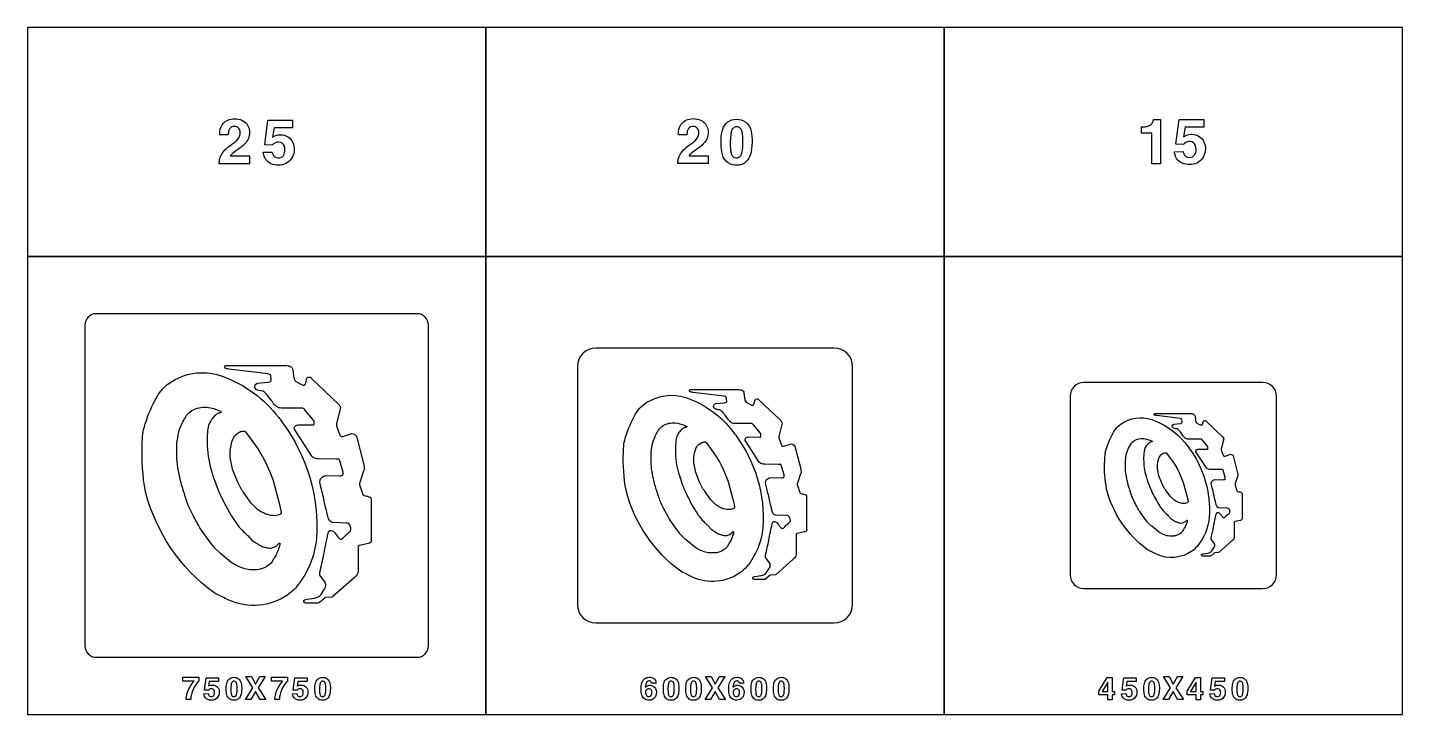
# Model space of a CAD drawing. Extents: x 0 to 3000, y 0 to 1500.
import ezdxf

# ---------------------------------------------------------------- set-up
doc = ezdxf.new("R2010")
doc.units = 0
doc.header["$MEASUREMENT"] = 0

msp = doc.modelspace()

# ---------------------------------------------------------------- linework, layer by layer
for points in [[(0.0003, 1000), (1000, 1000), (1000, 1500), (0.0003, 1500)], [(1000, 1000), (2000, 1000), (2000, 1500), (1000, 1500)], [(2000, 1000), (3000, 1000), (3000, 1500), (2000, 1500)], [(0.0001, 0.0001), (1000, 0.0001), (1000, 1000), (0.0001, 1000)], [(1000, 0.0001), (2000, 0.0001), (2000, 1000), (1000, 1000)], [(2000, 0.0001), (3000, 0.0001), (3000, 1000), (2000, 1000)], [(475.715, 32.7937), (491.718, 58.3466), (476.395, 82.7937), (488.63, 82.7937), (497.634, 66.2455), (506.829, 82.7937), (518.851, 82.7937), (503.337, 58.3466), (519.933, 32.7937), (507.279, 32.7937), (497.634, 50.2898), (487.627, 32.7937)], [(1478.42, 32.7948), (1494.42, 58.3477), (1479.1, 82.7948), (1491.33, 82.7948), (1500.34, 66.2466), (1509.53, 82.7948), (1521.55, 82.7948), (1506.04, 58.3477), (1522.64, 32.7948), (1509.98, 32.7948), (1500.34, 50.2908), (1490.33, 32.7948)], [(2337.67, 51.2623), (2355.75, 80.5514), (2366.36, 80.5514), (2366.36, 50.3066), (2371.76, 50.3066), (2371.76, 42.7), (2366.36, 42.7), (2366.36, 32.2497), (2356.86, 32.2497), (2356.86, 42.7), (2337.67, 42.7)], [(2356.86, 70.82), (2344.86, 50.3066), (2356.86, 50.3066)], [(2477.84, 32.7948), (2493.84, 58.3477), (2478.52, 82.7948), (2490.76, 82.7948), (2499.76, 66.2466), (2508.95, 82.7948), (2520.98, 82.7948), (2505.46, 58.3477), (2522.06, 32.7948), (2509.41, 32.7948), (2499.76, 50.2908), (2489.75, 32.7948)], [(2530.52, 51.2624), (2548.6, 80.5515), (2559.21, 80.5515), (2559.21, 50.3066), (2564.61, 50.3066), (2564.61, 42.7), (2559.21, 42.7), (2559.21, 32.2498), (2549.71, 32.2498), (2549.71, 42.7), (2530.52, 42.7)], [(2549.71, 70.8201), (2537.71, 50.3066), (2549.71, 50.3066)]]:
    msp.add_lwpolyline(points, close=True)
for points in [[(418.422, 1202.63, -0.0640343), (418.928, 1211.01, -0.161687), (433.256, 1235.22, -0.0283718), (449.985, 1248.18, 0.0545111), (458.342, 1255.35, 0.192461), (464.329, 1271.16, 0.234238), (458.895, 1281.72, 0.196223), (448.769, 1283.63, 0.252425), (440.001, 1276.76, 0.0856617), (438.343, 1269.95, 0.0202329), (438.058, 1265.27), (419.402, 1265.27, -0.0983795), (421.819, 1281.8, -0.245047), (440.286, 1299.05, -0.207102), (471.075, 1295.71, -0.233443), (484.06, 1274.78, -0.20961), (476.793, 1249.11, -0.0785124), (463.223, 1236.52, 0.0107372), (448.895, 1226.2, 0.0665092), (442.545, 1219.79), (484.344, 1219.79), (484.344, 1202.63)], [(514.481, 1227.42), (533.264, 1228.13, 0.0452719), (535.823, 1221.64, 0.0567733), (537.719, 1218.89, 0.070207), (539.488, 1217.5, 0.264984), (553.895, 1216.74, 0.20748), (560.862, 1225.98, 0.147389), (560.404, 1241.2, 0.308532), (548.651, 1249.76, 0.215743), (536.74, 1245.67, 0.028781), (534.591, 1243.17), (517.546, 1243.98), (524.67, 1297.85), (578.286, 1297.85), (578.286, 1281.1), (538.114, 1281.1), (534.528, 1260.29, -0.0211252), (539.694, 1263.31, -0.121371), (553.026, 1265.65, -0.244671), (576.943, 1252.87, -0.173069), (581.572, 1229.22, -0.256779), (563.5, 1202.82, -0.199585), (531.684, 1202.4, -0.245625), (515.571, 1221.95, -0.0170062)], [(1419.16, 1202.77, -0.0640343), (1419.66, 1211.15, -0.161687), (1433.99, 1235.37, -0.0283718), (1450.72, 1248.32, 0.0545111), (1459.08, 1255.49, 0.192461), (1465.07, 1271.31, 0.234238), (1459.63, 1281.86, 0.196223), (1449.5, 1283.77, 0.252425), (1440.74, 1276.9, 0.0856617), (1439.08, 1270.09, 0.0202329), (1438.79, 1265.41), (1420.14, 1265.41, -0.0983795), (1422.55, 1281.94, -0.245047), (1441.02, 1299.19, -0.207102), (1471.81, 1295.86, -0.233443), (1484.8, 1274.92, -0.20961), (1477.53, 1249.25, -0.0785124), (1463.96, 1236.66, 0.0107372), (1449.63, 1226.34, 0.0665092), (1443.28, 1219.93), (1485.08, 1219.93), (1485.08, 1202.77)], [(1513.14, 1247.83, -0.0563084), (1515.56, 1272.96, -0.130301), (1524.44, 1290.48, -0.174843), (1541.17, 1299.05, -0.147552), (1562.41, 1296.39, -0.192146), (1577.14, 1279.13, -0.0833996), (1580.83, 1256.31, -0.0545507), (1578.83, 1228, -0.116773), (1571.2, 1210.37, -0.221099), (1549.25, 1199.3, -0.162564), (1528.67, 1204.31, -0.174743), (1516.16, 1222.47, -0.0640867), (1513.17, 1245.95)], [(2430.38, 1282.79), (2435.62, 1282.79, 0.0261527), (2438.02, 1283.06, 0.0824327), (2447.96, 1285.95, 0.211118), (2455.97, 1295.44, 0.0230957), (2457.03, 1299.41), (2472.27, 1299.41), (2472.27, 1202.61), (2452.82, 1202.61), (2452.82, 1269.42), (2430.38, 1269.42)], [(2502.41, 1228.59), (2521.19, 1229.3, 0.0452719), (2523.75, 1222.8, 0.0567733), (2525.65, 1220.06, 0.070207), (2527.41, 1218.67, 0.264984), (2541.82, 1217.91, 0.20748), (2548.79, 1227.15, 0.147389), (2548.33, 1242.36, 0.308532), (2536.58, 1250.92, 0.215743), (2524.67, 1246.83, 0.028781), (2522.52, 1244.34), (2505.47, 1245.14), (2512.6, 1299.01), (2566.21, 1299.01), (2566.21, 1282.27), (2526.04, 1282.27), (2522.45, 1261.46, -0.0211252), (2527.62, 1264.48, -0.121371), (2540.95, 1266.82, -0.244671), (2564.87, 1254.04, -0.173069), (2569.5, 1230.39, -0.256779), (2551.43, 1203.99, -0.199585), (2519.61, 1203.56, -0.245625), (2503.5, 1223.12, -0.0170062)], [(1533.69, 1235.62, 0.0124589), (1533.9, 1233.09, 0.0668192), (1536.14, 1222.93, 0.615362), (1556.51, 1220.69, 0.0726881), (1558.69, 1225.9, 0.0588562), (1560.57, 1240.82, 0.0389037), (1559.92, 1267.61, 0.084671), (1557.28, 1276.95, 0.156013), (1552.7, 1281.81, 0.143208), (1546.41, 1283, 0.172584), (1540.11, 1280.52, 0.132565), (1536.13, 1274.29, 0.0498315), (1534.31, 1265.6, 0.0368731)], [(150, 125), (850, 125, 0.414213), (875, 150), (875, 850, 0.414213), (850, 875), (150, 875, 0.414213), (125, 850), (125, 150, 0.414213)], [(1240, 200), (1760, 200, 0.414213), (1800, 240), (1800, 760, 0.414213), (1760, 800), (1240, 800, 0.414213), (1200, 760), (1200, 240, 0.414213)], [(561.708, 761.981, -0.0159612), (568.906, 761.43, -0.174871), (577.071, 757.31, -0.116091), (579.069, 752.633), (580.647, 739.285, 0.0145078), (581.646, 733.216, 0.170503), (585.476, 726.953), (600.764, 719.139, 0.176461), (604.078, 719.203, 0.130603), (606.305, 721.596), (608.504, 731.048), (608.674, 732.513, -0.225512), (610.723, 735.481, -0.217842), (616.98, 736.303, -0.189022), (618.908, 734.608), (679.126, 677.167, -0.0838113), (683.164, 670.027), (674.813, 637.264, 0.114897), (674.088, 630.229), (681.52, 609.794, 0.276451), (684.318, 607.268, 0.101224), (688.123, 607.345), (707.932, 613.628, -0.255219), (717.687, 607.405), (733.74, 545.251, -0.0295591), (734.835, 538.362, -0.126758), (733.703, 533.004, 0.00493718), (733.112, 531.777), (724.918, 506.822, 0.0738714), (724.269, 503.343, 0.0723804), (724.531, 501.66, -0.0208688), (729.86, 484.537, 0.268678), (737.471, 477.47, 0.0122116), (742.429, 476.395, -0.0983999), (747.508, 474.24, -0.241301), (749.844, 469.523), (750.006, 381.662), (750.086, 378.885, -0.293649), (747.754, 374.655, -0.0682732), (743.72, 373.224), (723.728, 368.93, 0.110965), (722.499, 368.126, 0.151171), (721.479, 365.552, 0.0121806), (721.371, 363.755), (721.384, 314.186), (721.375, 311.772, -0.207348), (715.205, 300.432, 0.0055861), (713.003, 298.752), (666.524, 257.351, -0.012859), (664.621, 256.373), (651.078, 255.478, 0.0404774), (649.154, 254.734), (637.268, 244.41, -0.0763346), (634.187, 243.21), (607.929, 243.048, -0.0171745), (606.588, 243.198, -0.315118), (602.879, 246.839, -0.177229), (603.016, 248.851, -0.178828), (604.94, 250.548, -0.0756298), (609.982, 251.691), (626.289, 254.291, 0.180121), (640.54, 262.321), (647.114, 272.682, 0.033176), (648.75, 275.324, 0.211372), (650.049, 287.191), (639.708, 301.184), (638.967, 302.086, -0.178218), (637.547, 306.036, -0.027567), (638.121, 310.982, 0.0085496), (646.548, 350.256, -0.00737105), (656.103, 395.594, -0.105105), (657.96, 400.381, -0.307772), (662.073, 401.96, -0.180222), (670.416, 396.827, -0.0122423), (676.228, 388.66, 0.120917), (682.361, 383.108, 0.135992), (684.035, 382.779, 0.13508), (686.749, 383.948, 0.0192266), (690.508, 387.369, -0.042544), (702.574, 398.742, 0.183666), (705.492, 402.994, 0.217637), (702.936, 413.741, 0.242893), (695.288, 418.122), (666.778, 419.054), (665.458, 419.104, -0.219831), (658.001, 424.757, -0.0722462), (654.7, 435.1, -0.0174162), (648.347, 461.963, 0.0136087), (640.128, 496.094, -0.113606), (638.209, 511.118, -0.131638), (639.716, 514.919, -0.0814002), (645.053, 519.561, -0.0793709), (651.273, 521.567), (681.499, 521.247, 0.0435676), (685.296, 521.515, 0.16544), (688.077, 522.984, 0.181426), (689.085, 526.383, 0.0352164), (688.727, 529.068), (680.737, 555.786, 0.306344), (677.444, 557.807), (675.625, 557.745), (673.222, 557.782), (634.708, 558.375), (631.423, 558.424, -0.123505), (625.336, 560.148, -0.0780799), (620.631, 564.051), (584.548, 619.383), (582.375, 622.966, -0.221321), (582.087, 626.64, -0.21519), (587.312, 631.612, -0.0262376), (590.776, 632.455), (622.634, 632.233, 0.0699767), (623.9, 632.268, 0.230326), (624.89, 633.019, 0.0776188), (625.344, 634.341, 0.107079), (624.628, 641.664), (623.671, 642.93), (604.594, 666.009, 0.00840389), (603.616, 667.178, 0.178762), (600.618, 668.768, 0.012974), (596.701, 669.062), (553.186, 668.985, -0.153922), (542.96, 672.448, -0.0674168), (535.491, 680.623, 0.0388582), (523.593, 696.555, 0.062512), (515.932, 705.018, 0.116619), (513.255, 706.315, 0.0481372), (508.218, 706.753, -0.224422), (496.893, 712.182, -0.256483), (495.836, 717.278, -0.20989), (502.039, 723.613), (525.729, 725.755, 0.102434), (530.033, 727.005, 0.280452), (531.928, 730.145), (530.812, 740.122, 0.213749), (528.285, 742.703, 0.0429005), (525.191, 743.459), (439.606, 754.233, -0.0259218), (435.235, 754.803, -0.116654), (431.354, 756.382, -0.240721), (430.176, 758.67, -0.126756), (431.017, 761.142, -0.116305), (432.358, 761.981)], [(567.798, 261.444, -0.26546), (439.012, 249.834, -0.0129182), (423.586, 257.497, -0.0154825), (406.443, 266.081, -0.173395), (257.301, 486.84, -0.0552044), (250.337, 589.831, -0.0819564), (256.87, 634.587, -0.0518741), (282.567, 693.673, -0.155928), (322.336, 731.32, -0.235429), (433.869, 734.868, -0.145561), (553.869, 640.447), (556.443, 637.027, -0.178281), (630.585, 384.793, -0.149025), (586.656, 278.514, -0.0549846)], [(2305, 275), (2695, 275, 0.414213), (2725, 305), (2725, 695, 0.414213), (2695, 725), (2305, 725, 0.414213), (2275, 695), (2275, 305, 0.414213)], [(1554.24, 309.155, -0.26546), (1451.21, 299.867, -0.0129182), (1438.87, 305.997, -0.0154825), (1425.16, 312.865, -0.173395), (1305.84, 489.472, -0.0552044), (1300.27, 571.865, -0.0819564), (1305.5, 607.67, -0.0518741), (1326.06, 654.939, -0.155928), (1357.87, 685.056, -0.235429), (1447.1, 687.894, -0.145561), (1543.1, 612.358), (1545.16, 609.622, -0.178281), (1604.47, 407.835, -0.149025), (1569.33, 322.811, -0.0549846)], [(1549.36, 709.585, -0.0159612), (1555.12, 709.144, -0.174871), (1561.65, 705.848, -0.116091), (1563.25, 702.106), (1564.51, 691.428, 0.0145078), (1565.31, 686.573, 0.170503), (1568.38, 681.563), (1580.61, 675.311, 0.176461), (1583.26, 675.362, 0.130603), (1585.04, 677.277), (1586.8, 684.838), (1586.94, 686.01, -0.225512), (1588.58, 688.385, -0.217842), (1593.58, 689.043, -0.189022), (1595.12, 687.687), (1643.3, 641.733, -0.0838113), (1646.53, 636.021), (1639.85, 609.811, 0.114897), (1639.27, 604.183), (1645.21, 587.836, 0.276451), (1647.45, 585.815, 0.101225), (1650.5, 585.876), (1666.34, 590.902, -0.255219), (1674.15, 585.924), (1686.99, 536.201, -0.0295591), (1687.87, 530.69, -0.126758), (1686.96, 526.403, 0.00493718), (1686.49, 525.421), (1679.93, 505.458, 0.0738714), (1679.41, 502.674, 0.0723804), (1679.62, 501.328, -0.0208688), (1683.89, 487.629, 0.268678), (1689.97, 481.976, 0.0122116), (1693.94, 481.116, -0.0983999), (1698, 479.392, -0.241301), (1699.87, 475.618), (1700, 405.329), (1700.07, 403.108, -0.293649), (1698.2, 399.724, -0.0682732), (1694.97, 398.579), (1678.98, 395.144, 0.110965), (1678, 394.501, 0.151171), (1677.18, 392.441, 0.0121806), (1677.09, 391.004), (1677.1, 351.349), (1677.1, 349.417, -0.207348), (1672.16, 340.346, 0.0055861), (1670.4, 339.001), (1633.22, 305.881, -0.012859), (1631.69, 305.099), (1620.86, 304.382, 0.0404774), (1619.32, 303.787), (1609.81, 295.528, -0.0763347), (1607.35, 294.568), (1586.34, 294.439, -0.0171745), (1585.27, 294.558, -0.315118), (1582.3, 297.471, -0.177229), (1582.41, 299.081, -0.178828), (1583.95, 300.438, -0.0756298), (1587.98, 301.353), (1601.03, 303.432, 0.180121), (1612.43, 309.856), (1617.69, 318.146, 0.033176), (1619, 320.259, 0.211372), (1620.04, 329.753), (1611.76, 340.948), (1611.17, 341.669, -0.178218), (1610.03, 344.828, -0.027567), (1610.49, 348.786, 0.0085496), (1617.24, 380.205, -0.00737105), (1624.88, 416.475, -0.105105), (1626.36, 420.305, -0.307772), (1629.66, 421.568, -0.180222), (1636.33, 417.462, -0.0122423), (1640.98, 410.928, 0.120917), (1645.89, 406.487, 0.135992), (1647.22, 406.223, 0.13508), (1649.4, 407.158, 0.0192266), (1652.4, 409.895, -0.042544), (1662.06, 418.993, 0.183666), (1664.39, 422.395, 0.217637), (1662.35, 430.993, 0.242893), (1656.23, 434.497), (1633.42, 435.243), (1632.36, 435.283, -0.219831), (1626.4, 439.806, -0.0722461), (1623.76, 448.08, -0.0174162), (1618.67, 469.571, 0.0136087), (1612.1, 496.875, -0.113606), (1610.56, 508.894, -0.131638), (1611.77, 511.935, -0.0814002), (1616.04, 515.648, -0.0793709), (1621.02, 517.253), (1645.2, 516.998, 0.0435676), (1648.23, 517.212, 0.16544), (1650.46, 518.387, 0.181426), (1651.26, 521.106, 0.0352164), (1650.98, 523.255), (1644.59, 544.629, 0.306344), (1641.95, 546.245), (1640.5, 546.196), (1638.58, 546.226), (1607.76, 546.7), (1605.14, 546.739, -0.123505), (1600.27, 548.119, -0.0780799), (1596.5, 551.24), (1567.64, 595.506), (1565.9, 598.373, -0.221321), (1565.67, 601.312, -0.21519), (1569.85, 605.289, -0.0262376), (1572.62, 605.964), (1598.1, 605.786, 0.0699768), (1599.12, 605.815, 0.230326), (1599.91, 606.415, 0.0776188), (1600.27, 607.473, 0.107079), (1599.7, 613.331), (1598.93, 614.344), (1583.67, 632.808, 0.00840389), (1582.89, 633.743, 0.178762), (1580.49, 635.014, 0.012974), (1577.36, 635.25), (1542.55, 635.188, -0.153922), (1534.37, 637.958, -0.0674168), (1528.39, 644.498, 0.0388582), (1518.87, 657.244, 0.062512), (1512.74, 664.014, 0.116619), (1510.6, 665.052, 0.0481372), (1506.57, 665.402, -0.224422), (1497.51, 669.745, -0.256483), (1496.67, 673.822, -0.20989), (1501.63, 678.89), (1520.58, 680.604, 0.102434), (1524.02, 681.604, 0.280452), (1525.54, 684.116), (1524.65, 692.097, 0.213749), (1522.63, 694.162, 0.0429005), (1520.15, 694.767), (1451.68, 703.386, -0.0259218), (1448.18, 703.842, -0.116654), (1445.08, 705.105, -0.240721), (1444.14, 706.936, -0.126756), (1444.81, 708.913, -0.116305), (1445.88, 709.585)], [(421.355, 662.366, -0.0896378), (422.857, 660.674, -0.132943), (422.585, 659.451, -0.0702295), (421.355, 658.419, 0.18535), (414.855, 656.76, 0.0125822), (409.188, 653.064, 0.0521796), (407.899, 651.888), (402.659, 645.911, -0.0329074), (401.76, 644.409, 0.157653), (392.937, 616.024, 0.0416168), (392.213, 586.838, 0.0725017), (402.898, 527.29, 0.0487097), (420.48, 480.57, 0.0328288), (448.45, 428.139, 0.0546323), (471.607, 398.934), (474.177, 396.865, 0.0176546), (480.396, 391.108, -0.0162219), (486.93, 383.508, 0.0592438), (496.033, 376.34, -0.0199494), (498.64, 374.365, 0.0441542), (501.624, 372.825, -0.0709217), (503.014, 371.905, 0.132985), (504.5, 370.585, 0.0207846), (509.911, 368.338, 0.0617912), (519.876, 364.636, 0.0710132), (530.62, 363.519, 0.0743681), (539.371, 366.43, 0.107311), (548.436, 373.205, -0.0493387), (550.357, 374.443, -0.0882538), (550.78, 373.092, -0.110727), (550.068, 368.248, -0.0480306), (539.986, 344.262), (538.413, 342), (536.747, 339.474), (533.667, 333.985, -0.123257), (526.777, 326.536, -0.0994599), (507.965, 317.104, -0.0453021), (501.281, 315.993), (485.507, 315.993, -0.0491742), (470.787, 319.379, -0.0748017), (444.428, 332.219), (421.384, 351.595), (419.865, 352.796), (408.816, 363.544, -0.0137665), (401.873, 371.494), (390.623, 386.879), (377.736, 405.482, -0.0136803), (374.832, 410.392, -0.0167882), (360.706, 436.097, -0.0190769), (349.531, 459.52, -0.0124769), (341.441, 485.49, -0.0420437), (332.238, 518.321, -0.0613254), (325.617, 572.759, -0.0783258), (331.916, 622.926, -0.0527151), (344.492, 648.506, -0.037968), (348.221, 654.918, -0.0712901), (354.139, 659.894), (358.722, 663.42, -0.151928), (391.225, 671.165, -0.0712762)], [(1437.09, 629.893, -0.0896378), (1438.29, 628.539, -0.132943), (1438.07, 627.561, -0.0702295), (1437.09, 626.735, 0.18535), (1431.89, 625.408, 0.0125822), (1427.35, 622.451, 0.0521796), (1426.32, 621.51), (1422.13, 616.729, -0.0329074), (1421.41, 615.527, 0.157653), (1414.35, 592.819, 0.0416168), (1413.77, 569.471, 0.0725017), (1422.32, 521.832, 0.0487097), (1436.39, 484.456, 0.0328288), (1458.76, 442.511, 0.0546323), (1477.29, 419.148), (1479.34, 417.492, 0.0176546), (1484.32, 412.886, -0.0162219), (1489.55, 406.806, 0.0592438), (1496.83, 401.072, -0.0199494), (1498.91, 399.492, 0.0441542), (1501.3, 398.26, -0.0709217), (1502.41, 397.524, 0.132985), (1503.6, 396.468, 0.0207846), (1507.93, 394.67, 0.0617912), (1515.9, 391.709, 0.0710132), (1524.5, 390.815, 0.0743681), (1531.5, 393.144, 0.107311), (1538.75, 398.564, -0.0493387), (1540.29, 399.555, -0.0882538), (1540.63, 398.474, -0.110727), (1540.06, 394.598, -0.0480306), (1531.99, 375.41), (1530.73, 373.6), (1529.4, 371.579), (1526.94, 367.188, -0.123257), (1521.42, 361.228, -0.0994599), (1506.37, 353.683, -0.0453021), (1501.03, 352.794), (1488.41, 352.794, -0.0491742), (1476.63, 355.503, -0.0748017), (1455.54, 365.775), (1437.11, 381.276), (1435.89, 382.237), (1427.05, 390.835, -0.0137665), (1421.5, 397.195), (1412.5, 409.503), (1402.19, 424.386, -0.0136803), (1399.87, 428.313, -0.0167882), (1388.57, 448.878, -0.0190769), (1379.63, 467.616, -0.0124769), (1373.15, 488.392, -0.0420437), (1365.79, 514.657, -0.0613254), (1360.5, 558.207, -0.0783258), (1365.53, 598.341, -0.0527151), (1375.6, 618.805, -0.037968), (1378.58, 623.934, -0.0712901), (1383.31, 627.916), (1386.98, 630.736, -0.151928), (1412.98, 636.932, -0.0712762)], [(2540.68, 356.866, -0.26546), (2463.41, 349.9, -0.0129182), (2454.15, 354.498, -0.0154825), (2443.87, 359.649, -0.173395), (2354.38, 492.104, -0.0552044), (2350.2, 553.899, -0.0819564), (2354.12, 580.753, -0.0518741), (2369.54, 616.204, -0.155928), (2393.4, 638.792, -0.235429), (2460.32, 640.921, -0.145561), (2532.32, 584.268), (2533.87, 582.216, -0.178281), (2578.35, 430.876, -0.149025), (2551.99, 367.108, -0.0549846)], [(2537.02, 657.189, -0.0159612), (2541.34, 656.858, -0.174871), (2546.24, 654.386, -0.116091), (2547.44, 651.58), (2548.39, 643.571, 0.0145078), (2548.99, 639.929, 0.170503), (2551.28, 636.172), (2560.46, 631.483, 0.176461), (2562.45, 631.522, 0.130603), (2563.78, 632.958), (2565.1, 638.629), (2565.2, 639.508, -0.225512), (2566.43, 641.288, -0.217842), (2570.19, 641.782, -0.189022), (2571.34, 640.765), (2607.47, 606.3, -0.0838113), (2609.9, 602.016), (2604.89, 582.358, 0.114897), (2604.45, 578.138), (2608.91, 565.877, 0.276451), (2610.59, 564.361, 0.101225), (2612.87, 564.407), (2624.76, 568.177, -0.255219), (2630.61, 564.443), (2640.24, 527.15, -0.0295591), (2640.9, 523.017, -0.126758), (2640.22, 519.802, 0.00493718), (2639.87, 519.066), (2634.95, 504.093, 0.0738714), (2634.56, 502.006, 0.0723804), (2634.72, 500.996, -0.0208688), (2637.91, 490.722, 0.268678), (2642.48, 486.482, 0.0122116), (2645.46, 485.837, -0.0983999), (2648.5, 484.544, -0.241301), (2649.91, 481.714), (2650, 428.997), (2650.05, 427.331, -0.293649), (2648.65, 424.793, -0.0682732), (2646.23, 423.934), (2634.24, 421.358, 0.110965), (2633.5, 420.875, 0.151171), (2632.89, 419.331, 0.0121806), (2632.82, 418.253), (2632.83, 388.512), (2632.82, 387.063, -0.207348), (2629.12, 380.259, 0.0055861), (2627.8, 379.251), (2599.91, 354.411, -0.012859), (2598.77, 353.824), (2590.65, 353.287, 0.0404774), (2589.49, 352.84), (2582.36, 346.646, -0.0763347), (2580.51, 345.926), (2564.76, 345.829, -0.0171745), (2563.95, 345.919, -0.315118), (2561.73, 348.103, -0.177229), (2561.81, 349.31, -0.178828), (2562.96, 350.329, -0.0756298), (2565.99, 351.014), (2575.77, 352.574, 0.180121), (2584.32, 357.392), (2588.27, 363.609, 0.033176), (2589.25, 365.195, 0.211372), (2590.03, 372.315), (2583.82, 380.711), (2583.38, 381.252, -0.178218), (2582.53, 383.621, -0.027567), (2582.87, 386.589, 0.0085496), (2587.93, 410.154, -0.00737105), (2593.66, 437.356, -0.105105), (2594.77, 440.229, -0.307772), (2597.24, 441.176, -0.180222), (2602.25, 438.096, -0.0122423), (2605.74, 433.196, 0.120917), (2609.42, 429.865, 0.135992), (2610.42, 429.667, 0.13508), (2612.05, 430.369, 0.0192266), (2614.3, 432.421, -0.042544), (2621.54, 439.245, 0.183666), (2623.29, 441.796, 0.217637), (2621.76, 448.245, 0.242893), (2617.17, 450.873), (2600.06, 451.433), (2599.27, 451.462, -0.219831), (2594.8, 454.854, -0.0722461), (2592.82, 461.06, -0.0174162), (2589.01, 477.178, 0.0136087), (2584.08, 497.656, -0.113606), (2582.92, 506.671, -0.131638), (2583.83, 508.951, -0.0814002), (2587.03, 511.736, -0.0793709), (2590.76, 512.94), (2608.9, 512.748, 0.0435676), (2611.18, 512.909, 0.16544), (2612.84, 513.79, 0.181426), (2613.45, 515.83, 0.0352164), (2613.23, 517.441), (2608.44, 533.472, 0.306344), (2606.46, 534.684), (2605.37, 534.647), (2603.93, 534.669), (2580.82, 535.025), (2578.85, 535.055, -0.123505), (2575.2, 536.089, -0.0780799), (2572.38, 538.43), (2550.73, 571.63), (2549.42, 573.78, -0.221321), (2549.25, 575.984, -0.21519), (2552.39, 578.967, -0.0262376), (2554.46, 579.473), (2573.58, 579.34, 0.0699767), (2574.34, 579.361, 0.230326), (2574.93, 579.811, 0.0776188), (2575.21, 580.604, 0.107079), (2574.78, 584.998), (2574.2, 585.758), (2562.76, 599.606, 0.00840389), (2562.17, 600.307, 0.178762), (2560.37, 601.261, 0.012974), (2558.02, 601.437), (2531.91, 601.391, -0.153922), (2525.77, 603.469, -0.0674168), (2521.29, 608.374, 0.0388582), (2514.15, 617.933, 0.062512), (2509.56, 623.011, 0.116619), (2507.95, 623.789, 0.0481372), (2504.93, 624.052, -0.224422), (2498.13, 627.309, -0.256483), (2497.5, 630.367, -0.20989), (2501.22, 634.168), (2515.44, 635.453, 0.102434), (2518.02, 636.203, 0.280452), (2519.16, 638.087), (2518.49, 644.073, 0.213749), (2516.97, 645.622, 0.0429005), (2515.11, 646.075), (2463.76, 652.54, -0.0259218), (2461.14, 652.882, -0.116654), (2458.81, 653.829, -0.240721), (2458.1, 655.202, -0.126756), (2458.61, 656.685, -0.116305), (2459.41, 657.189)], [(503.047, 579.529), (512.255, 564.419, -0.0151887), (515.846, 557.107, -0.0244234), (518.407, 552.478), (528.812, 529.511), (535.755, 510.893), (549.746, 458.678), (552.148, 447.752, 0.0227177), (553.379, 443.326, -0.0666026), (553.521, 440.037, -0.187423), (545.975, 435.209, -0.0430382), (539.848, 434.142, -0.0830565), (524.149, 436.385, -0.0689889), (516.658, 439.344), (509.685, 442.868), (503.809, 446.373), (501.628, 447.79), (487.972, 461.528), (471.971, 484.189, 0.0220486), (469.234, 487.868, -0.030201), (467.568, 490.084, -0.0276222), (466.037, 492.7), (457.821, 508.729), (447.446, 535.775), (442.474, 561.501), (442.181, 568.158, -0.0814307), (447.287, 599.083, -0.110344), (455.025, 611.509), (459.474, 615.018), (464.254, 617.245, -0.0203441), (465.865, 618.032), (468.657, 618.699, -0.0478033), (472.089, 618.812, -0.0769733), (474.198, 618.402, -0.100927), (475.479, 617.423), (491.939, 595.05)], [(2452.81, 597.419, -0.0896378), (2453.72, 596.404, -0.132943), (2453.55, 595.67, -0.0702295), (2452.81, 595.051, 0.18535), (2448.91, 594.056, 0.0125822), (2445.51, 591.838, 0.0521796), (2444.74, 591.133), (2441.6, 587.547, -0.0329074), (2441.06, 586.645, 0.157653), (2435.76, 569.615, 0.0416168), (2435.33, 552.103, 0.0725017), (2441.74, 516.374, 0.0487097), (2452.29, 488.342, 0.0328288), (2469.07, 456.884, 0.0546323), (2482.97, 439.361), (2484.51, 438.119, 0.0176546), (2488.24, 434.665, -0.0162219), (2492.16, 430.105, 0.0592438), (2497.62, 425.804, -0.0199494), (2499.19, 424.619, 0.0441542), (2500.98, 423.695, -0.0709217), (2501.81, 423.143, 0.132985), (2502.7, 422.351, 0.0207846), (2505.95, 421.003, 0.0617912), (2511.93, 418.782, 0.0710132), (2518.37, 418.111, 0.0743681), (2523.62, 419.858, 0.107311), (2529.06, 423.923, -0.0493387), (2530.22, 424.666, -0.0882538), (2530.47, 423.856, -0.110727), (2530.04, 420.949, -0.0480306), (2523.99, 406.557), (2523.05, 405.2), (2522.05, 403.685), (2520.2, 400.391, -0.123257), (2516.07, 395.921, -0.0994599), (2504.78, 390.262, -0.0453021), (2500.77, 389.596), (2491.3, 389.596, -0.0491742), (2482.47, 391.627, -0.0748017), (2466.66, 399.332), (2452.83, 410.957), (2451.92, 411.678), (2445.29, 418.126, -0.0137665), (2441.12, 422.896), (2434.37, 432.127), (2426.64, 443.289, -0.0136803), (2424.9, 446.235, -0.0167882), (2416.42, 461.659, -0.0190769), (2409.72, 475.712, -0.0124769), (2404.87, 491.294, -0.0420437), (2399.34, 510.993, -0.0613254), (2395.37, 543.656, -0.0783258), (2399.15, 573.756, -0.0527151), (2406.7, 589.104, -0.037968), (2408.93, 592.951, -0.0712901), (2412.48, 595.937), (2415.23, 598.052, -0.151928), (2434.74, 602.699, -0.0712762)], [(1502.44, 563.624), (1509.81, 551.535, -0.0151887), (1512.68, 545.685, -0.0244234), (1514.73, 541.982), (1523.05, 523.609), (1528.61, 508.714), (1539.8, 466.942), (1541.72, 458.202, 0.0227177), (1542.7, 454.661, -0.0666026), (1542.82, 452.03, -0.187423), (1536.78, 448.167, -0.0430382), (1531.88, 447.313, -0.0830565), (1519.32, 449.108, -0.0689889), (1513.33, 451.475), (1507.75, 454.294), (1503.05, 457.099), (1501.3, 458.232), (1490.38, 469.222), (1477.58, 487.351, 0.0220486), (1475.39, 490.294, -0.030201), (1474.06, 492.067, -0.0276222), (1472.83, 494.16), (1466.26, 506.983), (1457.96, 528.62), (1453.98, 549.201), (1453.75, 554.526, -0.0814307), (1457.83, 579.266, -0.110344), (1464.02, 589.207), (1467.58, 592.015), (1471.4, 593.796, -0.0203441), (1472.69, 594.426), (1474.93, 594.96, -0.0478033), (1477.67, 595.05, -0.0769733), (1479.36, 594.722, -0.100927), (1480.38, 593.938), (1493.55, 576.04)], [(2501.83, 547.718), (2507.35, 538.651, -0.0151887), (2509.51, 534.264, -0.0244234), (2511.05, 531.487), (2517.29, 517.707), (2521.45, 506.536), (2529.85, 475.207), (2531.29, 468.651, 0.0227177), (2532.03, 465.996, -0.0666026), (2532.11, 464.022, -0.187423), (2527.59, 461.125, -0.0430382), (2523.91, 460.485, -0.0830565), (2514.49, 461.831, -0.0689889), (2510, 463.606), (2505.81, 465.721), (2502.29, 467.824), (2500.98, 468.674), (2492.78, 476.917), (2483.18, 490.513, 0.0220486), (2481.54, 492.721, -0.030201), (2480.54, 494.05, -0.0276222), (2479.62, 495.62), (2474.69, 505.238), (2468.47, 521.465), (2465.49, 536.901), (2465.31, 540.895, -0.0814307), (2468.37, 559.45, -0.110344), (2473.02, 566.906), (2475.69, 569.011), (2478.55, 570.347, -0.0203441), (2479.52, 570.819), (2481.2, 571.22, -0.0478033), (2483.25, 571.287, -0.0769733), (2484.52, 571.041, -0.100927), (2485.29, 570.454), (2495.16, 557.03)], [(339.22, 81.206), (373.801, 81.206), (373.801, 73.2756, 0.17337), (356.068, 32.5962), (345.957, 32.5962, -0.0554097), (348.224, 45.8031, -0.10295), (362.158, 71.0638), (363.295, 72.4778), (339.22, 72.4778)], [(384.7, 45.187), (394.091, 45.5425, 0.0452719), (395.371, 42.296, 0.0567733), (396.319, 40.9217, 0.070207), (397.203, 40.2265, 0.264984), (404.407, 39.8474, 0.20748), (407.89, 44.4683, 0.147389), (407.661, 52.0749, 0.308532), (401.785, 56.3561, 0.215743), (395.829, 54.3103, 0.028781), (394.755, 53.0623), (386.232, 53.4651), (389.794, 80.4003), (416.603, 80.4003), (416.603, 72.0275), (396.516, 72.0275), (394.723, 61.6247, -0.0211252), (397.306, 63.1334, -0.121371), (403.973, 64.3024, -0.244671), (415.931, 57.9122, -0.173069), (418.246, 46.0875, -0.256779), (409.209, 32.8885, -0.199585), (393.301, 32.6752, -0.245625), (385.245, 42.4541, -0.0170062)], [(433.51, 55.3214, -0.0563084), (434.718, 67.8885, -0.130301), (439.157, 76.6484, -0.174843), (447.522, 80.9296, -0.147552), (458.146, 79.6026, -0.192146), (465.508, 70.9691, -0.0833996), (467.356, 59.5631, -0.0545507), (466.353, 45.4083, -0.116773), (462.538, 36.5931, -0.221099), (451.566, 31.0559, -0.162564), (441.274, 33.5599, -0.174743), (435.018, 42.6436, -0.0640867), (433.526, 54.3814)], [(443.786, 49.2155, 0.0124589), (443.889, 47.9517, 0.0668192), (445.01, 42.8727, 0.615362), (455.192, 41.751, 0.0726881), (456.282, 44.3577, 0.0588562), (457.222, 51.8142, 0.0389037), (456.898, 65.2108, 0.084671), (455.579, 69.8791, 0.156013), (453.288, 72.3119, 0.143208), (450.145, 72.9043, 0.172584), (446.993, 71.6642, 0.132565), (445.003, 68.552, 0.0498315), (444.094, 64.2076, 0.0368731)], [(532.652, 81.2061), (567.233, 81.2061), (567.233, 73.2756, 0.17337), (549.5, 32.5962), (539.389, 32.5962, -0.0554097), (541.656, 45.8032, -0.10295), (555.59, 71.0639), (556.727, 72.4778), (532.652, 72.4778)], [(578.132, 45.1871), (587.523, 45.5426, 0.0452719), (588.803, 42.2961, 0.0567733), (589.751, 40.9217, 0.070207), (590.635, 40.2266, 0.264984), (597.839, 39.8475, 0.20748), (601.322, 44.4684, 0.147389), (601.093, 52.075, 0.308532), (595.217, 56.3562, 0.215743), (589.261, 54.3104, 0.028781), (588.187, 53.0624), (579.664, 53.4652), (583.226, 80.4004), (610.035, 80.4004), (610.035, 72.0276), (589.948, 72.0276), (588.155, 61.6248, -0.0211252), (590.738, 63.1334, -0.121371), (597.405, 64.3024, -0.244671), (609.363, 57.9123, -0.173069), (611.678, 46.0876, -0.256779), (602.641, 32.8886, -0.199585), (586.733, 32.6753, -0.245625), (578.677, 42.4541, -0.0170062)], [(626.942, 55.3168, -0.0563084), (628.15, 67.884, -0.130301), (632.589, 76.6438, -0.174843), (640.954, 80.9251, -0.147552), (651.578, 79.5981, -0.192146), (658.94, 70.9645, -0.0833996), (660.788, 59.5585, -0.0545507), (659.785, 45.4038, -0.116773), (655.97, 36.5886, -0.221099), (644.998, 31.0514, -0.162564), (634.706, 33.5554, -0.174743), (628.45, 42.6391, -0.0640867), (626.958, 54.3769)], [(637.218, 49.211, 0.0124589), (637.321, 47.9472, 0.0668192), (638.442, 42.8682, 0.615362), (648.624, 41.7465, 0.0726881), (649.714, 44.3532, 0.0588562), (650.654, 51.8097, 0.0389037), (650.33, 65.2062, 0.084671), (649.011, 69.8745, 0.156013), (646.72, 72.3074, 0.143208), (643.577, 72.8998, 0.172584), (640.425, 71.6597, 0.132565), (638.435, 68.5475, 0.0498315), (637.526, 64.2031, 0.0368731)], [(1371.34, 68.6163), (1361.93, 68.6163, 0.0333099), (1361.27, 70.3935, 0.308433), (1356.02, 73.2924, 0.256298), (1350.45, 69.8879, 0.0718547), (1348.99, 66.207, 0.0422837), (1347.99, 59.9353, -0.0343264), (1351.75, 62.5893, -0.198215), (1361.67, 63.4977, -0.294049), (1371.76, 52.8501, -0.195966), (1369.24, 37.9053, -0.251599), (1356.47, 31.286, -0.162734), (1345.95, 34.3903, -0.142524), (1340.48, 42.1944, -0.0867955), (1338.68, 53.7031, -0.0561633), (1339.79, 66.5941, -0.143087), (1345.4, 77.2418, -0.165016), (1353.53, 81.1044, -0.137094), (1363.94, 79.8485, -0.238813), (1370.78, 71.3493, -0.0169871)], [(1387.3, 55.3224, -0.0563084), (1388.51, 67.8895, -0.130301), (1392.95, 76.6494, -0.174843), (1401.31, 80.9307, -0.147552), (1411.94, 79.6036, -0.192146), (1419.3, 70.9701, -0.0833996), (1421.15, 59.5641, -0.0545507), (1420.14, 45.4093, -0.116773), (1416.33, 36.5941, -0.221099), (1405.36, 31.057, -0.162564), (1395.07, 33.5609, -0.174743), (1388.81, 42.6447, -0.0640867), (1387.32, 54.3824)], [(1397.58, 49.2166, 0.0124589), (1397.68, 47.9527, 0.0668192), (1398.8, 42.8737, 0.615362), (1408.98, 41.7521, 0.0726881), (1410.07, 44.3587, 0.0588562), (1411.01, 51.8153, 0.0389037), (1410.69, 65.2118, 0.084671), (1409.37, 69.8801, 0.156013), (1407.08, 72.3129, 0.143208), (1403.94, 72.9053, 0.172584), (1400.78, 71.6653, 0.132565), (1398.79, 68.553, 0.0498315), (1397.88, 64.2086, 0.0368731)], [(1436.21, 55.3224, -0.0563084), (1437.42, 67.8895, -0.130301), (1441.86, 76.6494, -0.174843), (1450.23, 80.9307, -0.147552), (1460.85, 79.6036, -0.192146), (1468.21, 70.9701, -0.0833996), (1470.06, 59.5641, -0.0545507), (1469.06, 45.4093, -0.116773), (1465.24, 36.5941, -0.221099), (1454.27, 31.057, -0.162564), (1443.98, 33.561, -0.174743), (1437.72, 42.6447, -0.0640867), (1436.23, 54.3824)], [(1446.49, 49.2166, 0.0124589), (1446.59, 47.9527, 0.0668192), (1447.72, 42.8737, 0.615362), (1457.9, 41.7521, 0.0726881), (1458.99, 44.3587, 0.0588562), (1459.93, 51.8153, 0.0389037), (1459.6, 65.2118, 0.084671), (1458.28, 69.8801, 0.156013), (1455.99, 72.3129, 0.143208), (1452.85, 72.9053, 0.172584), (1449.7, 71.6653, 0.132565), (1447.71, 68.553, 0.0498315), (1446.8, 64.2086, 0.0368731)], [(1562.6, 68.6186), (1553.19, 68.6186, 0.0333099), (1552.53, 70.3958, 0.308433), (1547.28, 73.2947, 0.256298), (1541.7, 69.8903, 0.0718547), (1540.25, 66.2094, 0.0422837), (1539.25, 59.9376, -0.0343264), (1543.01, 62.5917, -0.198215), (1552.93, 63.5001, -0.294049), (1563.01, 52.8524, -0.195966), (1560.5, 37.9076, -0.251599), (1547.73, 31.2884, -0.162734), (1537.21, 34.3926, -0.142524), (1531.74, 42.1967, -0.0867955), (1529.94, 53.7054, -0.0561633), (1531.05, 66.5965, -0.143087), (1536.66, 77.2441, -0.165016), (1544.78, 81.1067, -0.137094), (1555.2, 79.8508, -0.238813), (1562.04, 71.3516, -0.0169871)], [(1578.56, 55.3224, -0.0563084), (1579.77, 67.8896, -0.130301), (1584.21, 76.6494, -0.174843), (1592.57, 80.9307, -0.147552), (1603.2, 79.6036, -0.192146), (1610.56, 70.9701, -0.0833996), (1612.41, 59.5641, -0.0545507), (1611.4, 45.4093, -0.116773), (1607.59, 36.5941, -0.221099), (1596.62, 31.057, -0.162564), (1586.32, 33.561, -0.174743), (1580.07, 42.6447, -0.0640867), (1578.58, 54.3825)], [(1588.84, 49.2166, 0.0124589), (1588.94, 47.9528, 0.0668192), (1590.06, 42.8738, 0.615362), (1600.24, 41.7521, 0.0726881), (1601.33, 44.3588, 0.0588562), (1602.27, 51.8153, 0.0389037), (1601.95, 65.2118, 0.084671), (1600.63, 69.8801, 0.156013), (1598.34, 72.3129, 0.143208), (1595.19, 72.9054, 0.172584), (1592.04, 71.6653, 0.132565), (1590.05, 68.553, 0.0498315), (1589.14, 64.2087, 0.0368731)], [(1627.47, 55.3224, -0.0563084), (1628.68, 67.8896, -0.130301), (1633.12, 76.6494, -0.174843), (1641.49, 80.9307, -0.147552), (1652.11, 79.6037, -0.192146), (1659.47, 70.9701, -0.0833996), (1661.32, 59.5641, -0.0545507), (1660.32, 45.4093, -0.116773), (1656.5, 36.5941, -0.221099), (1645.53, 31.057, -0.162564), (1635.24, 33.561, -0.174743), (1628.98, 42.6447, -0.0640867), (1627.49, 54.3825)], [(1637.75, 49.2166, 0.0124589), (1637.85, 47.9528, 0.0668192), (1638.97, 42.8738, 0.615362), (1649.16, 41.7521, 0.0726881), (1650.25, 44.3588, 0.0588562), (1651.19, 51.8153, 0.0389037), (1650.86, 65.2118, 0.084671), (1649.54, 69.8801, 0.156013), (1647.25, 72.3129, 0.143208), (1644.11, 72.9054, 0.172584), (1640.96, 71.6653, 0.132565), (1638.97, 68.553, 0.0498315), (1638.06, 64.2087, 0.0368731)], [(2386.83, 45.1858), (2396.22, 45.5413, 0.0452719), (2397.5, 42.2948, 0.0567733), (2398.45, 40.9204, 0.070207), (2399.33, 40.2253, 0.264984), (2406.53, 39.8462, 0.20748), (2410.02, 44.467, 0.147389), (2409.79, 52.0736, 0.308532), (2403.91, 56.3549, 0.215743), (2397.96, 54.309, 0.028781), (2396.88, 53.061), (2388.36, 53.4639), (2391.92, 80.3991), (2418.73, 80.3991), (2418.73, 72.0262), (2398.64, 72.0262), (2396.85, 61.6235, -0.0211252), (2399.43, 63.1321, -0.121371), (2406.1, 64.3011, -0.244671), (2418.06, 57.911, -0.173069), (2420.37, 46.0863, -0.256779), (2411.34, 32.8873, -0.199585), (2395.43, 32.674, -0.245625), (2387.37, 42.4528, -0.0170062)], [(2435.64, 55.3178, -0.0563084), (2436.85, 67.8849, -0.130301), (2441.28, 76.6448, -0.174843), (2449.65, 80.9261, -0.147552), (2460.27, 79.599, -0.192146), (2467.63, 70.9655, -0.0833996), (2469.48, 59.5595, -0.0545507), (2468.48, 45.4047, -0.116773), (2464.66, 36.5895, -0.221099), (2453.69, 31.0524, -0.162564), (2443.4, 33.5564, -0.174743), (2437.15, 42.6401, -0.0640867), (2435.65, 54.3779)], [(2445.91, 49.212, 0.0124589), (2446.02, 47.9481, 0.0668192), (2447.14, 42.8692, 0.615362), (2457.32, 41.7475, 0.0726881), (2458.41, 44.3542, 0.0588562), (2459.35, 51.8107, 0.0389037), (2459.02, 65.2072, 0.084671), (2457.71, 69.8755, 0.156013), (2455.42, 72.3083, 0.143208), (2452.27, 72.9008, 0.172584), (2449.12, 71.6607, 0.132565), (2447.13, 68.5484, 0.0498315), (2446.22, 64.2041, 0.0368731)], [(2579.68, 45.1836), (2589.07, 45.5391, 0.0452719), (2590.35, 42.2926, 0.0567733), (2591.3, 40.9182, 0.070207), (2592.18, 40.2231, 0.264984), (2599.38, 39.844, 0.20748), (2602.87, 44.4648, 0.147389), (2602.64, 52.0714, 0.308532), (2596.76, 56.3527, 0.215743), (2590.81, 54.3068, 0.028781), (2589.73, 53.0588), (2581.21, 53.4617), (2584.77, 80.3969), (2611.58, 80.3969), (2611.58, 72.0241), (2591.49, 72.0241), (2589.7, 61.6212, -0.0211252), (2592.28, 63.1299, -0.121371), (2598.95, 64.299, -0.244671), (2610.91, 57.9088, -0.173069), (2613.22, 46.0841, -0.256779), (2604.19, 32.885, -0.199585), (2588.28, 32.6718, -0.245625), (2580.22, 42.4506, -0.0170062)], [(2628.49, 55.3133, -0.0563084), (2629.7, 67.8805, -0.130301), (2634.13, 76.6404, -0.174843), (2642.5, 80.9216, -0.147552), (2653.12, 79.5946, -0.192146), (2660.48, 70.9611, -0.0833996), (2662.33, 59.5551, -0.0545507), (2661.33, 45.4002, -0.116773), (2657.51, 36.585, -0.221099), (2646.54, 31.0479, -0.162564), (2636.25, 33.5519, -0.174743), (2630, 42.6356, -0.0640867), (2628.5, 54.3734)], [(2638.76, 49.2075, 0.0124589), (2638.87, 47.9437, 0.0668192), (2639.99, 42.8647, 0.615362), (2650.17, 41.743, 0.0726881), (2651.26, 44.3497, 0.0588562), (2652.2, 51.8062, 0.0389037), (2651.88, 65.2028, 0.084671), (2650.56, 69.871, 0.156013), (2648.27, 72.3039, 0.143208), (2645.12, 72.8963, 0.172584), (2641.97, 71.6561, 0.132565), (2639.98, 68.544, 0.0498315), (2639.07, 64.1996, 0.0368731)], [(1348.52, 48.0159, 0.0641861), (1348.94, 44.5957, 0.139351), (1350.82, 41.2308, 0.240104), (1356.78, 39.3587, 0.267924), (1361.47, 42.7315, 0.140614), (1362.44, 49.5167, 0.112774), (1361.12, 53.2134, 0.271024), (1355.26, 56.0728, 0.294594), (1349.25, 52.1233, 0.0908659)], [(1539.78, 48.0183, 0.0641861), (1540.2, 44.598, 0.139351), (1542.08, 41.2331, 0.240104), (1548.04, 39.361, 0.267924), (1552.73, 42.7339, 0.140614), (1553.69, 49.519, 0.112774), (1552.38, 53.2157, 0.271024), (1546.51, 56.0751, 0.294594), (1540.51, 52.1257, 0.0908659)]]:
    msp.add_lwpolyline(points, format="xyb", close=True)

doc.saveas('drawing.dxf')
